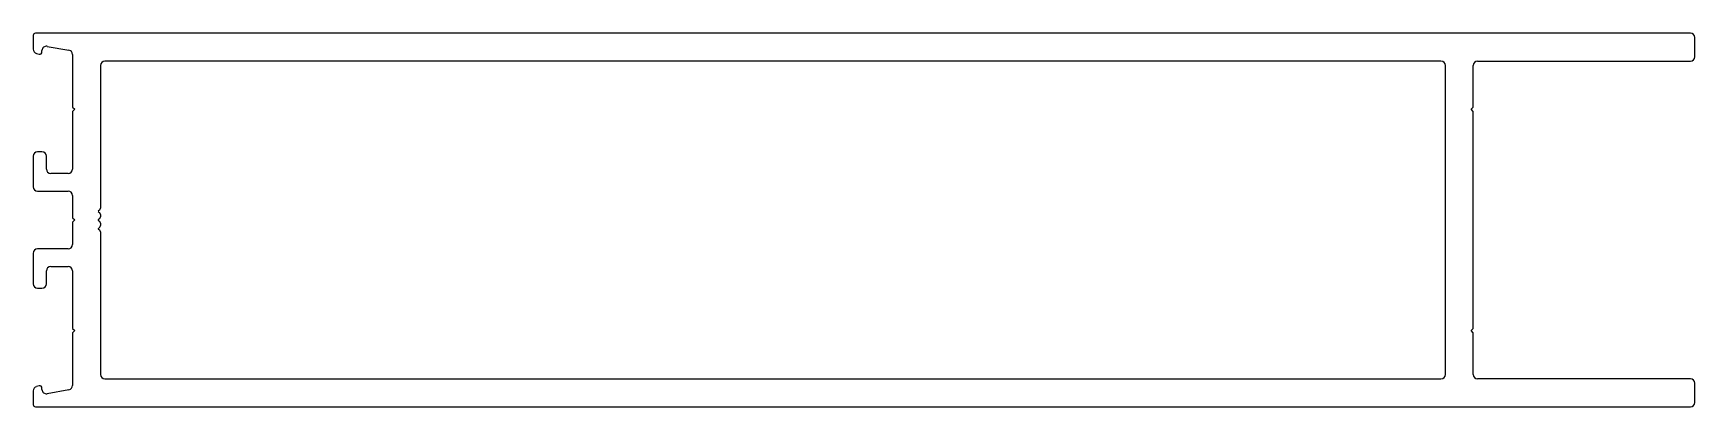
# Model space of a CAD drawing. Extents: x -86 to 105, y 19 to 61.
import ezdxf

# ---------------------------------------------------------------- set-up
doc = ezdxf.new("R2010")
doc.units = 0
doc.layers.get('0').update_dxf_attribs({"linetype": 'CONTINUOUS'})

msp = doc.modelspace()

# ---------------------------------------------------------------- linework, layer by layer
for p, q in [((-85.76, 61.15), (-85.76, 59.57)), ((104.24, 61.4), (-85.51, 61.4)), ((-85.39, 59.08), (-85.08, 59)), ((-84.76, 59.24), (-84.76, 59.4)), ((-84.18, 59.89), (-81.68, 59.45)), ((104.74, 58.7), (104.74, 60.9)), ((-81.26, 58.96), (-81.26, 52.92)), ((-78.06, 57.7), (-78.06, 41.32)), ((75.64, 58.2), (-77.56, 58.2)), ((76.14, 22.23), (76.14, 57.7)), ((79.34, 52.92), (79.34, 57.7)), ((79.84, 58.2), (104.24, 58.2)), ((-81.26, 52.92), (-81.01, 52.67)), ((-81.01, 52.67), (-81.26, 52.42)), ((-81.26, 52.42), (-81.26, 45.79)), ((79.09, 52.67), (79.34, 52.92)), ((79.34, 52.42), (79.09, 52.67)), ((79.34, 27.52), (79.34, 52.42)), ((-84.76, 47.79), (-85.26, 47.79)), ((-85.76, 47.29), (-85.76, 43.79)), ((-84.26, 45.79), (-84.26, 47.29)), ((-81.76, 45.29), (-83.76, 45.29)), ((-85.26, 43.29), (-81.76, 43.29)), ((-81.26, 42.79), (-81.26, 40.22)), ((-81.26, 40.22), (-81.01, 39.97)), ((-78.14, 41.14), (-78.31, 40.97)), ((-78.31, 40.96), (-78.14, 40.79)), ((-78.14, 40.14), (-78.31, 39.97)), ((-78.06, 40.61), (-78.06, 40.32)), ((-81.01, 39.97), (-81.26, 39.72)), ((-81.26, 39.72), (-81.26, 37.14)), ((-78.31, 39.96), (-78.14, 39.79)), ((-78.14, 39.14), (-78.31, 38.97)), ((-78.31, 38.96), (-78.14, 38.79)), ((-78.06, 39.61), (-78.06, 39.32)), ((-78.06, 38.61), (-78.06, 22.23)), ((-81.76, 36.64), (-85.26, 36.64)), ((-85.76, 36.14), (-85.76, 32.64)), ((-83.76, 34.64), (-81.76, 34.64)), ((-84.26, 32.64), (-84.26, 34.14)), ((-81.26, 34.14), (-81.26, 27.52)), ((-85.26, 32.14), (-84.76, 32.14)), ((-81.26, 27.52), (-81.01, 27.27)), ((-81.01, 27.27), (-81.26, 27.02)), ((-81.26, 27.02), (-81.26, 20.98)), ((79.09, 27.27), (79.34, 27.52)), ((79.34, 27.02), (79.09, 27.27)), ((79.34, 22.23), (79.34, 27.02)), ((-77.56, 21.73), (75.64, 21.73)), ((104.24, 21.73), (79.84, 21.73)), ((104.74, 19.03), (104.74, 21.23)), ((-85.76, 20.36), (-85.76, 18.78)), ((-85.08, 20.93), (-85.39, 20.85)), ((-84.76, 20.53), (-84.76, 20.69)), ((-81.68, 20.48), (-84.18, 20.04)), ((-85.51, 18.53), (104.24, 18.53))]:
    msp.add_line(p, q)
for centre, radius, start, end in [((-85.51, 61.15), 0.25, 90, 180), ((104.24, 60.9), 0.5, 360, 90), ((-85.26, 59.57), 0.5, 180, 255), ((-85.01, 59.24), 0.25, 255, 360), ((-84.26, 59.4), 0.5, 80, 180), ((-81.76, 58.96), 0.5, 360, 80), ((-77.56, 57.7), 0.5, 90, 180), ((75.64, 57.7), 0.5, 360, 90), ((79.84, 57.7), 0.5, 90, 180), ((104.24, 58.7), 0.5, 270, 360), ((-85.26, 47.29), 0.5, 90, 180), ((-84.76, 47.29), 0.5, 360, 90), ((-83.76, 45.79), 0.5, 180, 270), ((-81.76, 45.79), 0.5, 270, 360), ((-85.26, 43.79), 0.5, 180, 270), ((-81.76, 42.79), 0.5, 360, 90), ((-78.3, 40.97), 0.008, 135, 225), ((-78.31, 41.32), 0.25, 315, 360), ((-78.31, 40.61), 0.25, 0, 45), ((-78.31, 40.32), 0.25, 315, 360), ((-78.3, 39.97), 0.008, 135, 225), ((-78.3, 38.97), 0.008, 135, 225), ((-78.31, 39.61), 0.25, 360, 45), ((-78.31, 39.32), 0.25, 315, 360), ((-78.31, 38.61), 0.25, 0, 45), ((-85.26, 36.14), 0.5, 90, 180), ((-81.76, 37.14), 0.5, 270, 360), ((-83.76, 34.14), 0.5, 90, 180), ((-81.76, 34.14), 0.5, 360, 90), ((-85.26, 32.64), 0.5, 180, 270), ((-84.76, 32.64), 0.5, 270, 360), ((-81.76, 20.98), 0.5, 280, 360), ((-77.56, 22.23), 0.5, 180, 270), ((75.64, 22.23), 0.5, 270, 360), ((79.84, 22.23), 0.5, 180, 270), ((104.24, 21.23), 0.5, 360, 90), ((-85.26, 20.36), 0.5, 105, 180), ((-85.01, 20.69), 0.25, 360, 105), ((-84.26, 20.53), 0.5, 180, 280), ((-85.51, 18.78), 0.25, 180, 270), ((104.24, 19.03), 0.5, 270, 360)]:
    msp.add_arc(centre, radius, start, end)

doc.saveas('drawing.dxf')
